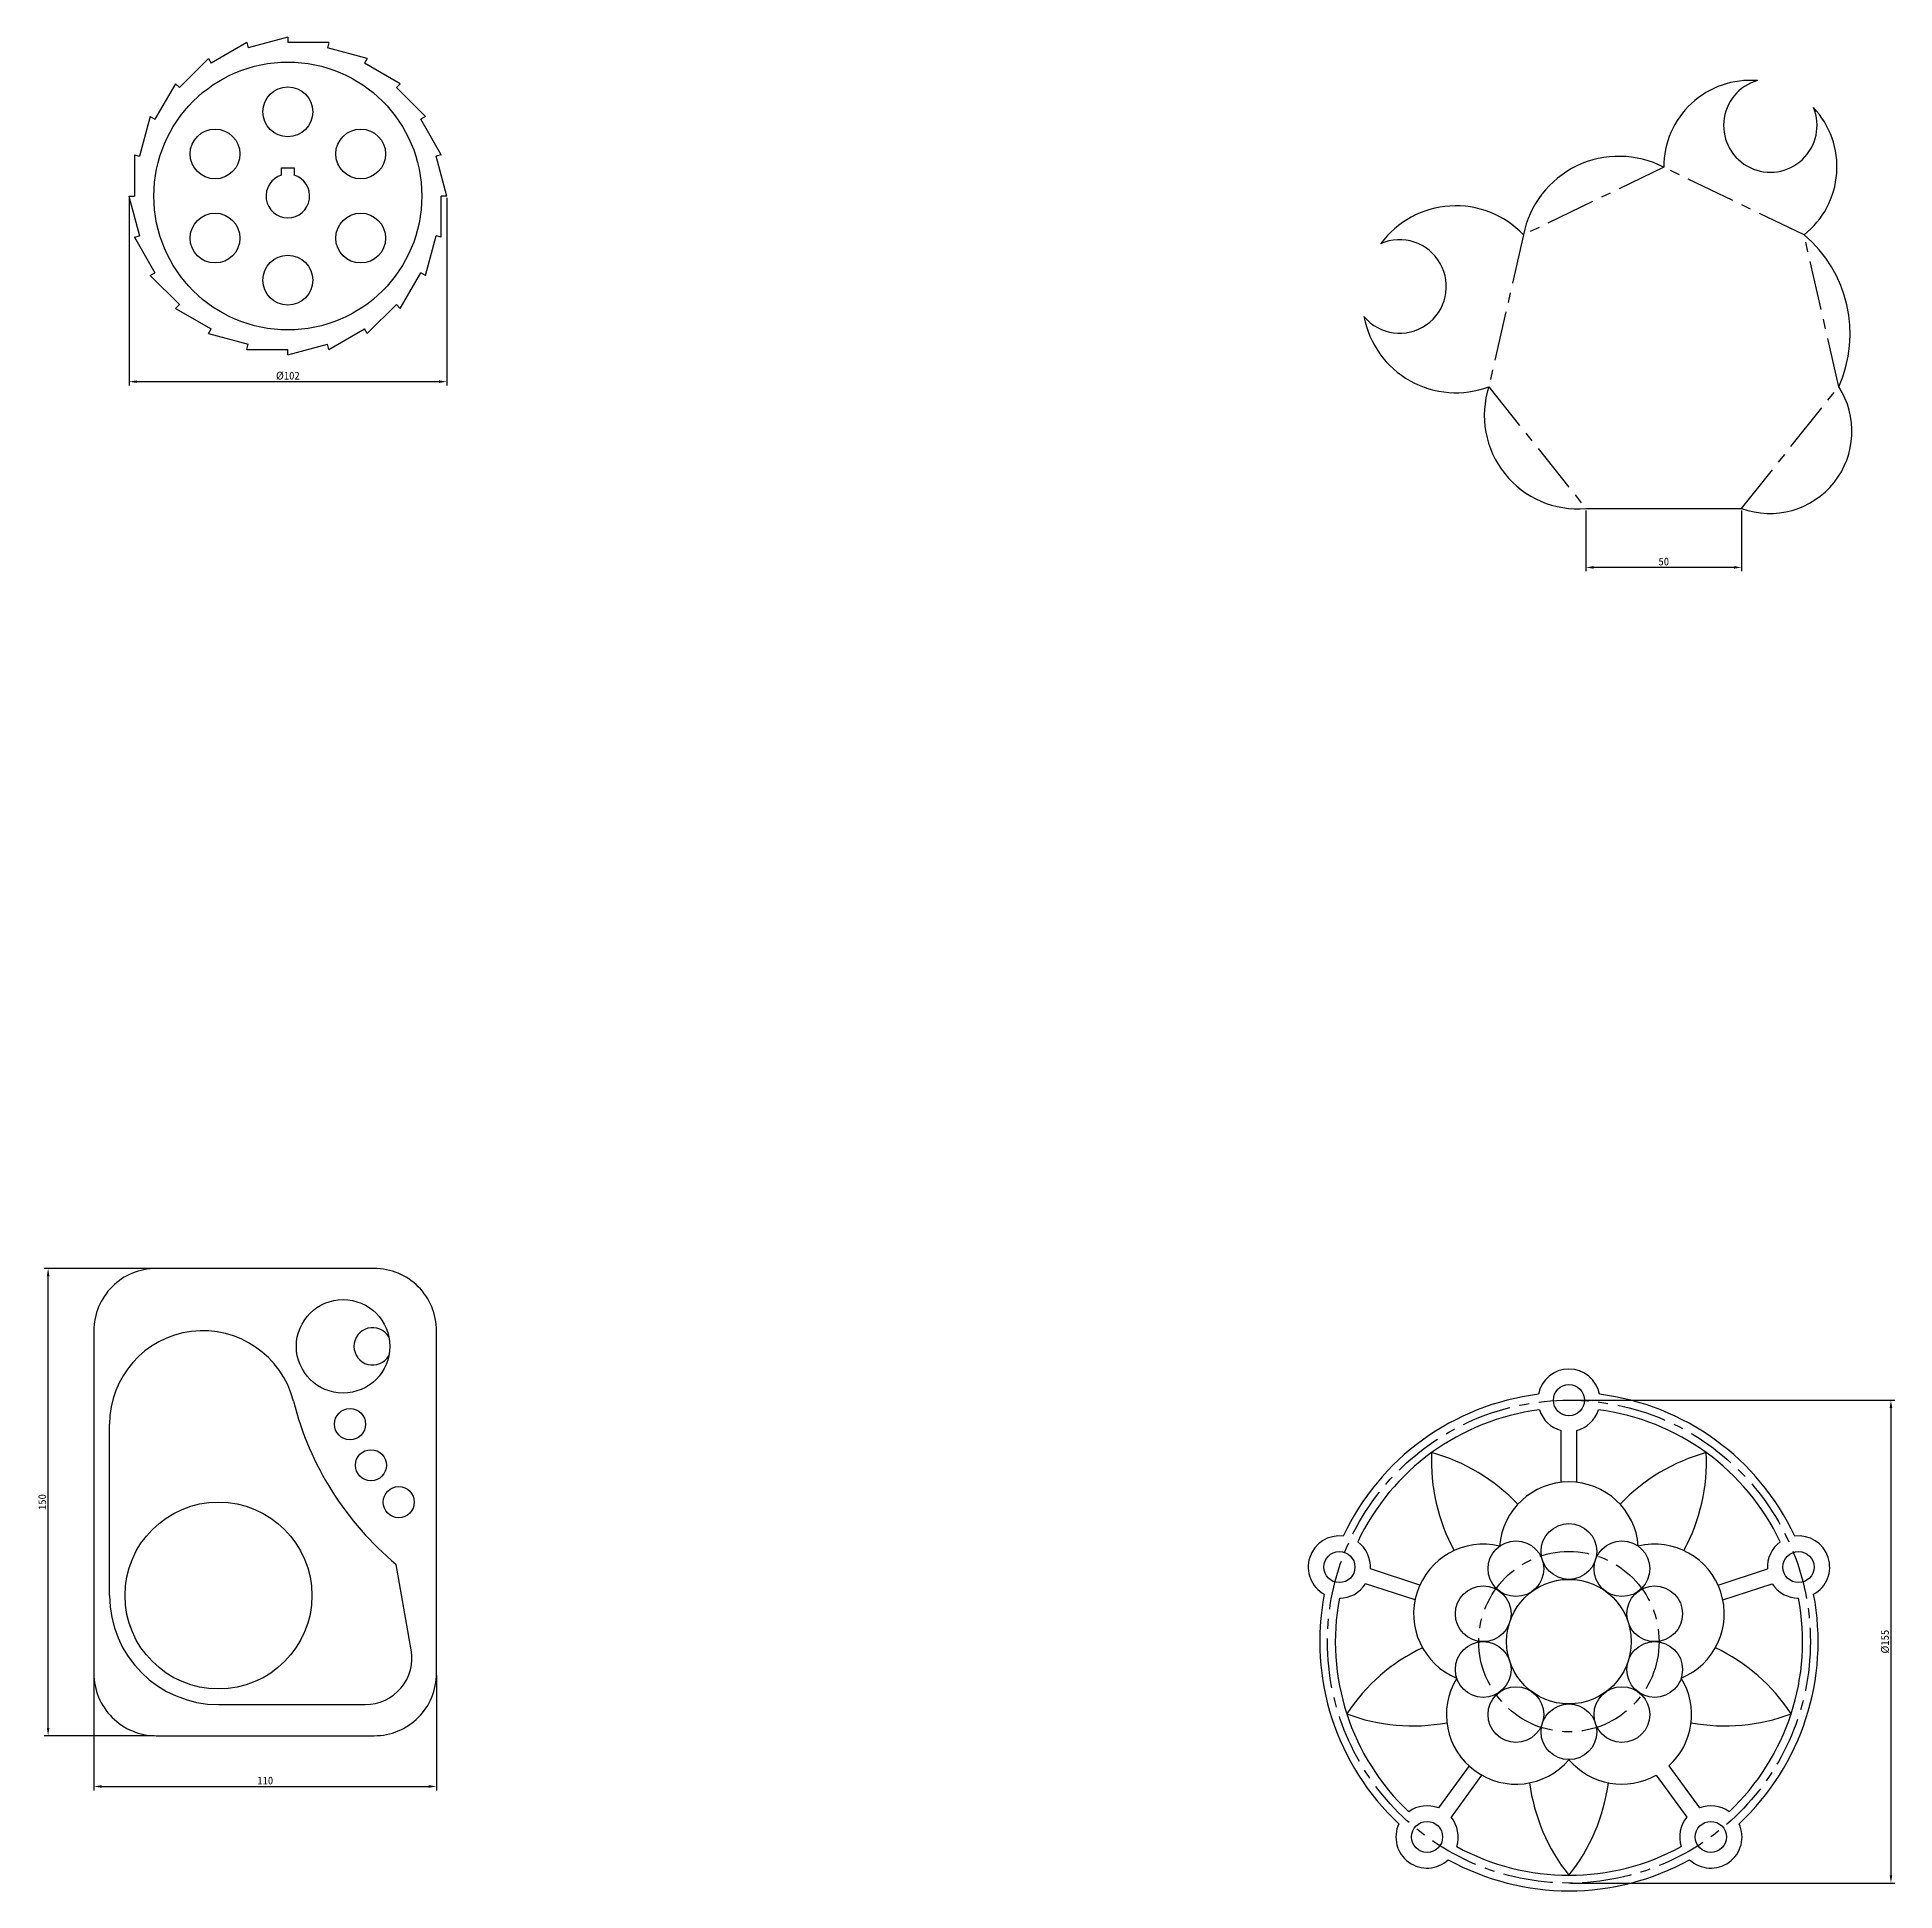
# Model space of a CAD drawing. Header units: millimetres. Extents: x 244 to 4336, y 1055 to 3448.
# Drawn here: x 2708 to 3305, y 1554 to 2150 of the extents above; entities that cross this region are included whole.
import ezdxf

# ---------------------------------------------------------------- set-up
doc = ezdxf.new("R2010")
doc.units = ezdxf.units.MM
doc.header["$LTSCALE"] = 0.5
doc.linetypes.add('CENTER', pattern=[50.8, 31.75, -6.35, 6.35, -6.35])
for name, color, linetype in [('CEN', 2, 'CENTER'), ('DIM', 1, 'Continuous'), ('STR', 4, 'Continuous')]:
    doc.layers.add(name, color=color, linetype=linetype)
doc.dimstyles.new('ISO-25', dxfattribs={"dimtxt": 2.5, "dimasz": 2.5, "dimexe": 1.25, "dimexo": 0.625, "dimtad": 1, "dimtxsty": 'Standard', "dimcen": 2.5, "dimadec": 0, "dimazin": 0, "dimtfac": 1, "dimtmove": 0, "dimatfit": 3, "dimfxl": 1, "dimarcsym": 0})

# ---------------------------------------------------------------- blocks, each defined once
blk = doc.blocks.new('*D42')
at = {"layer": 'Defpoints', "color": 0, "transparency": 16777216}
for p in [(3200.15, 1711.94), (3200.15, 1556.94), (3303.52, 1556.94)]:
    blk.add_point(p, dxfattribs=at)
at = {"layer": 'DIM', "color": 0, "lineweight": -2, "transparency": 16777216}
for p, q in [((3200.77, 1711.94), (3304.77, 1711.94)), ((3303.52, 1709.44), (3303.52, 1559.44)), ((3200.77, 1556.94), (3304.77, 1556.94))]:
    blk.add_line(p, q, dxfattribs=at)
at = {"layer": 'DIM', "color": 0, "transparency": 16777216}
for points in [[(3303.1, 1709.44), (3303.94, 1709.44), (3303.52, 1711.94)], [(3303.1, 1559.44), (3303.94, 1559.44), (3303.52, 1556.94)]]:
    blk.add_solid(points, dxfattribs=at)
at = {"layer": 'DIM', "color": 0, "transparency": 16777216, "insert": (3301.65, 1634.44), "char_height": 2.5, "attachment_point": 5, "rotation": 90}
blk.add_mtext('%%C155', dxfattribs=at)
blk = doc.blocks.new('*D46')
at = {"layer": 'Defpoints', "color": 0, "transparency": 16777216}
for p in [(3205.59, 1998.22), (3255.59, 1998.22), (3205.59, 1979.3)]:
    blk.add_point(p, dxfattribs=at)
at = {"layer": 'DIM', "color": 0, "lineweight": -2, "transparency": 16777216}
for p, q in [((3205.59, 1997.6), (3205.59, 1978.05)), ((3255.59, 1997.6), (3255.59, 1978.05)), ((3253.09, 1979.3), (3208.09, 1979.3))]:
    blk.add_line(p, q, dxfattribs=at)
at = {"layer": 'DIM', "color": 0, "transparency": 16777216}
for points in [[(3208.09, 1979.71), (3208.09, 1978.88), (3205.59, 1979.3)], [(3253.09, 1979.71), (3253.09, 1978.88), (3255.59, 1979.3)]]:
    blk.add_solid(points, dxfattribs=at)
at = {"layer": 'DIM', "color": 0, "transparency": 16777216, "insert": (3230.59, 1981.17), "char_height": 2.5, "attachment_point": 5}
blk.add_mtext('50', dxfattribs=at)
blk = doc.blocks.new('*D48')
at = {"layer": 'Defpoints', "color": 0, "transparency": 16777216}
for p in [(2737.88, 2098.52), (2839.88, 2098.52), (2839.88, 2038.93)]:
    blk.add_point(p, dxfattribs=at)
at = {"layer": 'DIM', "color": 0, "lineweight": -2, "transparency": 16777216}
for p, q in [((2737.88, 2097.9), (2737.88, 2037.68)), ((2839.88, 2097.9), (2839.88, 2037.68)), ((2740.38, 2038.93), (2837.38, 2038.93))]:
    blk.add_line(p, q, dxfattribs=at)
at = {"layer": 'DIM', "color": 0, "transparency": 16777216}
for points in [[(2740.38, 2039.35), (2740.38, 2038.51), (2737.88, 2038.93)], [(2837.38, 2039.35), (2837.38, 2038.51), (2839.88, 2038.93)]]:
    blk.add_solid(points, dxfattribs=at)
at = {"layer": 'DIM', "color": 0, "transparency": 16777216, "insert": (2788.88, 2040.81), "char_height": 2.5, "attachment_point": 5}
blk.add_mtext('%%C102', dxfattribs=at)
blk = doc.blocks.new('*D55')
at = {"layer": 'Defpoints', "color": 0, "transparency": 16777216}
for p in [(2726.61, 1624.24), (2836.61, 1624.24), (2836.61, 1587.95)]:
    blk.add_point(p, dxfattribs=at)
at = {"layer": 'DIM', "color": 0, "lineweight": -2, "transparency": 16777216}
for p, q in [((2726.61, 1623.61), (2726.61, 1586.7)), ((2836.61, 1623.61), (2836.61, 1586.7)), ((2729.11, 1587.95), (2834.11, 1587.95))]:
    blk.add_line(p, q, dxfattribs=at)
at = {"layer": 'DIM', "color": 0, "transparency": 16777216}
for points in [[(2729.11, 1588.37), (2729.11, 1587.53), (2726.61, 1587.95)], [(2834.11, 1588.37), (2834.11, 1587.53), (2836.61, 1587.95)]]:
    blk.add_solid(points, dxfattribs=at)
at = {"layer": 'DIM', "color": 0, "transparency": 16777216, "insert": (2781.61, 1589.83), "char_height": 2.5, "attachment_point": 5}
blk.add_mtext('110', dxfattribs=at)
blk = doc.blocks.new('*D56')
at = {"layer": 'Defpoints', "color": 0, "transparency": 16777216}
for p in [(2711.91, 1754.24), (2746.61, 1754.24), (2746.61, 1604.24)]:
    blk.add_point(p, dxfattribs=at)
at = {"layer": 'DIM', "color": 0, "lineweight": -2, "transparency": 16777216}
for p, q in [((2745.98, 1754.24), (2710.66, 1754.24)), ((2711.91, 1606.74), (2711.91, 1751.74)), ((2745.98, 1604.24), (2710.66, 1604.24))]:
    blk.add_line(p, q, dxfattribs=at)
at = {"layer": 'DIM', "color": 0, "transparency": 16777216}
for points in [[(2711.49, 1751.74), (2712.33, 1751.74), (2711.91, 1754.24)], [(2711.49, 1606.74), (2712.33, 1606.74), (2711.91, 1604.24)]]:
    blk.add_solid(points, dxfattribs=at)
at = {"layer": 'DIM', "color": 0, "transparency": 16777216, "insert": (2710.03, 1679.24), "char_height": 2.5, "attachment_point": 5, "rotation": 90}
blk.add_mtext('150', dxfattribs=at)

msp = doc.modelspace()

# ---------------------------------------------------------------- linework, layer by layer
at = {"layer": 'CEN'}
for p, q in [((3230.594, 2107.752), (3185.545, 2086.058)), ((3275.642, 2086.058), (3230.594, 2107.752)), ((3185.545, 2086.058), (3174.419, 2037.312)), ((3286.768, 2037.312), (3275.642, 2086.058)), ((3174.419, 2037.312), (3205.594, 1998.22)), ((3255.594, 1998.22), (3286.768, 2037.312))]:
    msp.add_line(p, q, dxfattribs=at)
at = {"layer": 'CEN', "color": 2, "linetype": 'CENTER'}
for radius in [77.5, 28.944]:
    msp.add_circle((3200.148, 1634.439), radius, dxfattribs=at)
at = {"layer": 'STR'}
for p, q in [((2775.678, 2147.784), (2764.247, 2141.184)), ((2775.678, 2147.784), (2776.128, 2146.105)), ((2788.878, 2149.522), (2776.128, 2146.105)), ((2788.878, 2149.522), (2788.878, 2147.784)), ((2802.077, 2147.784), (2788.878, 2147.784)), ((2802.077, 2147.784), (2801.628, 2146.105)), ((2763.378, 2142.689), (2754.044, 2133.355)), ((2763.378, 2142.689), (2764.247, 2141.184)), ((2814.378, 2142.689), (2801.628, 2146.105)), ((2814.378, 2142.689), (2813.509, 2141.184)), ((2824.94, 2134.584), (2813.509, 2141.184)), ((2752.815, 2134.584), (2746.215, 2123.153)), ((2752.815, 2134.584), (2754.044, 2133.355)), ((2824.94, 2134.584), (2823.711, 2133.355)), ((2833.045, 2124.022), (2823.711, 2133.355)), ((2744.71, 2124.022), (2741.294, 2111.272)), ((2744.71, 2124.022), (2746.215, 2123.153)), ((2833.045, 2124.022), (2831.54, 2123.153)), ((2838.14, 2111.722), (2831.54, 2123.153)), ((2739.615, 2111.722), (2741.294, 2111.272)), ((2739.615, 2111.722), (2739.615, 2098.522)), ((2838.14, 2111.722), (2836.461, 2111.272)), ((2839.878, 2098.522), (2836.461, 2111.272)), ((2786.878, 2105.23), (2786.878, 2107.522)), ((2786.878, 2107.522), (2790.878, 2107.522)), ((2790.878, 2107.522), (2790.878, 2105.23)), ((2737.878, 2098.522), (2739.615, 2098.522)), ((2737.878, 2098.522), (2741.294, 2085.772)), ((2839.878, 2098.522), (2838.14, 2098.522)), ((2838.14, 2085.322), (2838.14, 2098.522)), ((2739.615, 2085.322), (2741.294, 2085.772)), ((2739.615, 2085.322), (2746.215, 2073.891)), ((2833.045, 2073.022), (2836.461, 2085.772)), ((2838.14, 2085.322), (2836.461, 2085.772)), ((2744.71, 2073.022), (2746.215, 2073.891)), ((2744.71, 2073.022), (2754.044, 2063.688)), ((2824.94, 2062.459), (2831.54, 2073.891)), ((2833.045, 2073.022), (2831.54, 2073.891)), ((2752.815, 2062.459), (2754.044, 2063.688)), ((2814.378, 2054.354), (2823.711, 2063.688)), ((2824.94, 2062.459), (2823.711, 2063.688)), ((2752.815, 2062.459), (2764.247, 2055.859)), ((2763.378, 2054.354), (2764.247, 2055.859)), ((2763.378, 2054.354), (2776.128, 2050.938)), ((2802.077, 2049.26), (2813.509, 2055.859)), ((2814.378, 2054.354), (2813.509, 2055.859)), ((2775.678, 2049.26), (2776.128, 2050.938)), ((2775.678, 2049.26), (2788.878, 2049.26)), ((2788.878, 2047.522), (2801.628, 2050.938)), ((2788.878, 2047.522), (2788.878, 2049.26)), ((2802.077, 2049.26), (2801.628, 2050.938)), ((3205.594, 1998.22), (3255.594, 1998.22)), ((2731.607, 1649.24), (2731.607, 1704.24)), ((3197.648, 1685.579), (3197.648, 1702.257)), ((3202.648, 1685.579), (3202.648, 1702.257)), ((2828.502, 1631.845), (2823.672, 1659.24)), ((3150.739, 1647.865), (3134.877, 1653.018)), ((3152.284, 1652.62), (3136.422, 1657.774)), ((3248.012, 1652.62), (3263.874, 1657.774)), ((3249.557, 1647.865), (3265.419, 1653.018)), ((2766.607, 1614.24), (2813.73, 1614.24)), ((3168.066, 1594.536), (3158.263, 1581.043)), ((3232.23, 1594.536), (3242.033, 1581.043)), ((3172.112, 1591.597), (3162.309, 1578.104)), ((3228.185, 1591.597), (3237.988, 1578.104))]:
    msp.add_line(p, q, dxfattribs=at)
msp.add_lwpolyline([(2746.607, 1604.24), (2816.607, 1604.24, 0.4142136), (2836.607, 1624.24), (2836.607, 1734.24, 0.4142136), (2816.607, 1754.24), (2746.607, 1754.24, 0.4142136), (2726.607, 1734.24), (2726.607, 1624.24, 0.4142136)], format="xyb", close=True, dxfattribs=at)
for centre, radius in [((2788.878, 2098.522), 43), ((2788.878, 2125.522), 8), ((2765.495, 2112.022), 8), ((2812.26, 2112.022), 8), ((2765.495, 2085.022), 8), ((2812.26, 2085.022), 8), ((2788.878, 2071.522), 8), ((2806.607, 1729.24), 15), ((3200.148, 1711.939), 5), ((2808.831, 1704.261), 5), ((2815.557, 1691.06), 5), ((2824.474, 1679.227), 5), ((2766.607, 1649.24), 30), ((3200.148, 1663.383), 8.944), ((3183.135, 1657.856), 8.944), ((3217.161, 1657.856), 8.944), ((3126.441, 1658.388), 5), ((3273.855, 1658.388), 5), ((3172.621, 1643.383), 8.944), ((3200.148, 1634.439), 20), ((3227.676, 1643.383), 8.944), ((3172.621, 1625.495), 8.944), ((3227.676, 1625.495), 8.944), ((3183.135, 1611.023), 8.944), ((3217.161, 1611.023), 8.944), ((3200.148, 1605.495), 8.944), ((3154.595, 1571.74), 5), ((3245.702, 1571.74), 5)]:
    msp.add_circle(centre, radius, dxfattribs=at)
for centre, radius, start, end in [((3258.393, 2107.86), 27.8, 85.368238, 180.222052), ((3264.797, 2121.157), 15, 106.096029, 22.475399), ((3258.393, 2107.86), 27.8, 308.349377, 43.20319), ((3216.205, 2080.012), 31.25, 62.584183, 168.844388), ((2788.878, 2098.522), 7, 106.60155, 73.39845), ((3163.815, 2065.375), 30, 43.585547, 143.564679), ((3145.783, 2069.491), 15, 220.272959, 114.012755), ((3248.861, 2054.302), 41.541, 335.857143, 49.857143), ((3163.815, 2065.375), 30, 190.721036, 290.700167), ((3202.972, 2028.105), 30, 162.128738, 275.014119), ((3264.644, 2022.979), 26.361, 249.920797, 32.936346), ((2761.607, 1704.24), 30, 14.187711, 180), ((2816.107, 1729.24), 6, 30, 330), ((3200.148, 1711.939), 10, 10.924547, 169.075453), ((3200.148, 1634.439), 80, 97.049956, 154.950044), ((3200.148, 1634.439), 80, 97.049956, 154.950044), ((3200.148, 1634.439), 80, 97.049956, 154.950044), ((3200.148, 1634.439), 80, 97.049956, 154.950044), ((3200.148, 1634.439), 80, 97.049956, 154.950044), ((3200.148, 1634.439), 80, 25.049956, 82.950044), ((3200.148, 1634.439), 80, 25.049956, 82.950044), ((3200.148, 1634.439), 80, 25.049956, 82.950044), ((3200.148, 1634.439), 80, 25.049956, 82.950044), ((3200.148, 1634.439), 80, 25.049956, 82.950044), ((2887.641, 1736.103), 100, 194.187711, 230.23096), ((3200.148, 1634.439), 75, 97.28147, 154.71853), ((3200.148, 1634.439), 75, 97.28147, 154.71853), ((3200.148, 1634.439), 75, 97.28147, 154.71853), ((3200.148, 1634.439), 75, 97.28147, 154.71853), ((3200.148, 1634.439), 75, 97.28147, 154.71853), ((3200.148, 1711.939), 10, 198.088393, 255.522488), ((3200.148, 1711.939), 10, 284.477512, 341.911607), ((3200.148, 1634.439), 75, 25.28147, 82.71853), ((3200.148, 1634.439), 75, 25.28147, 82.71853), ((3200.148, 1634.439), 75, 25.28147, 82.71853), ((3200.148, 1634.439), 75, 25.28147, 82.71853), ((3200.148, 1634.439), 75, 25.28147, 82.71853), ((3215.999, 1692.308), 60, 177.317813, 208.509248), ((3140.214, 1637.247), 60, 43.490752, 74.682187), ((3260.082, 1637.247), 60, 105.317813, 136.509248), ((3184.298, 1692.308), 60, 331.490752, 2.682187), ((3200.148, 1663.383), 22.336, 4.386178, 175.613822), ((3126.441, 1658.388), 10, 82.924547, 241.075453), ((3126.441, 1658.388), 10, 356.477512, 53.911607), ((3172.621, 1643.383), 22.336, 76.386178, 247.613822), ((3227.676, 1643.383), 22.336, 292.386178, 103.613822), ((3273.855, 1658.388), 10, 126.088393, 183.522488), ((3273.855, 1658.388), 10, 298.924547, 97.075453), ((3126.441, 1658.388), 10, 270.088393, 327.522488), ((3273.855, 1658.388), 10, 212.477512, 269.911607), ((2766.607, 1649.24), 35, 180, 270), ((2766.607, 1649.24), 35, 180, 270), ((2766.607, 1649.24), 35, 180, 270), ((3200.148, 1634.439), 80, 169.049956, 226.950044), ((3200.148, 1634.439), 80, 169.049956, 226.950044), ((3200.148, 1634.439), 80, 169.049956, 226.950044), ((3200.148, 1634.439), 80, 169.049956, 226.950044), ((3200.148, 1634.439), 80, 169.049956, 226.950044), ((3200.148, 1634.439), 75, 169.28147, 226.71853), ((3200.148, 1634.439), 75, 169.28147, 226.71853), ((3200.148, 1634.439), 75, 169.28147, 226.71853), ((3200.148, 1634.439), 75, 169.28147, 226.71853), ((3200.148, 1634.439), 75, 169.28147, 226.71853), ((3200.148, 1634.439), 75, 313.28147, 10.71853), ((3200.148, 1634.439), 75, 313.28147, 10.71853), ((3200.148, 1634.439), 75, 313.28147, 10.71853), ((3200.148, 1634.439), 75, 313.28147, 10.71853), ((3200.148, 1634.439), 75, 313.28147, 10.71853), ((3200.148, 1634.439), 80, 313.049956, 10.950044), ((3200.148, 1634.439), 80, 313.049956, 10.950044), ((3200.148, 1634.439), 80, 313.049956, 10.950044), ((3200.148, 1634.439), 80, 313.049956, 10.950044), ((3200.148, 1634.439), 80, 313.049956, 10.950044), ((2813.73, 1629.24), 15, 270, 10), ((3178.957, 1578.306), 60, 115.490752, 146.682187), ((3221.339, 1578.306), 60, 33.317813, 64.509248), ((3183.135, 1611.023), 22.336, 148.386178, 319.613822), ((3217.161, 1611.023), 22.336, 312.426481, 31.613822), ((3150.01, 1667.396), 60, 249.317813, 280.509248), ((3250.286, 1667.396), 60, 259.490752, 290.682187), ((3217.161, 1611.023), 22.336, 220.386178, 299.573519), ((3246.986, 1596.939), 60, 187.490752, 218.682187), ((3153.311, 1596.939), 60, 321.317813, 352.509248), ((3154.595, 1571.74), 10, 68.477512, 125.911607), ((3245.702, 1571.74), 10, 54.088393, 111.522488), ((3154.595, 1571.74), 10, 154.924547, 313.075453), ((3154.595, 1571.74), 10, 342.088393, 39.522488), ((3245.702, 1571.74), 10, 140.477512, 197.911607), ((3245.702, 1571.74), 10, 226.924547, 25.075453), ((3200.148, 1634.439), 75, 241.28147, 298.71853), ((3200.148, 1634.439), 75, 241.28147, 298.71853), ((3200.148, 1634.439), 75, 241.28147, 298.71853), ((3200.148, 1634.439), 75, 241.28147, 298.71853), ((3200.148, 1634.439), 75, 241.28147, 298.71853), ((3200.148, 1634.439), 80, 241.049956, 298.950044), ((3200.148, 1634.439), 80, 241.049956, 298.950044), ((3200.148, 1634.439), 80, 241.049956, 298.950044), ((3200.148, 1634.439), 80, 241.049956, 298.950044), ((3200.148, 1634.439), 80, 241.049956, 298.950044)]:
    msp.add_arc(centre, radius, start, end, dxfattribs=at)

# ---------------------------------------------------------------- dimensions: what is measured, and where the dimension line sits
at = {"layer": 'DIM'}
dim = msp.add_linear_dim(base=(2839.878, 2038.931), p1=(2737.878, 2098.522), p2=(2839.878, 2098.522), text='%%C<>', dimstyle='ISO-25', dxfattribs=at)
dim.commit()
dim.dimension.update_dxf_attribs({"geometry": '*D48', "text_midpoint": (2788.878, 2040.806)})
for base, p1, p2, picture, middle in [((3205.594, 1979.297), (3255.594, 1998.22), (3205.594, 1998.22), '*D46', (3230.594, 1981.172)), ((2836.607, 1587.951), (2726.607, 1624.24), (2836.607, 1624.24), '*D55', (2781.607, 1589.826))]:
    dim = msp.add_linear_dim(base=base, p1=p1, p2=p2, dimstyle='ISO-25', dxfattribs=at)
    dim.commit()
    dim.dimension.update_dxf_attribs({"geometry": picture, "text_midpoint": middle})
dim = msp.add_linear_dim(base=(2711.909, 1754.24), p1=(2746.607, 1604.24), p2=(2746.607, 1754.24), angle=90, dimstyle='ISO-25', dxfattribs=at)
dim.commit()
dim.dimension.update_dxf_attribs({"geometry": '*D56', "text_midpoint": (2710.034, 1679.24)})
dim = msp.add_linear_dim(base=(3303.521, 1556.939), p1=(3200.148, 1711.939), p2=(3200.148, 1556.939), angle=90, text='%%C<>', dimstyle='ISO-25', dxfattribs=at)
dim.commit()
dim.dimension.update_dxf_attribs({"geometry": '*D42', "text_midpoint": (3301.646, 1634.439)})

doc.saveas('drawing.dxf')
